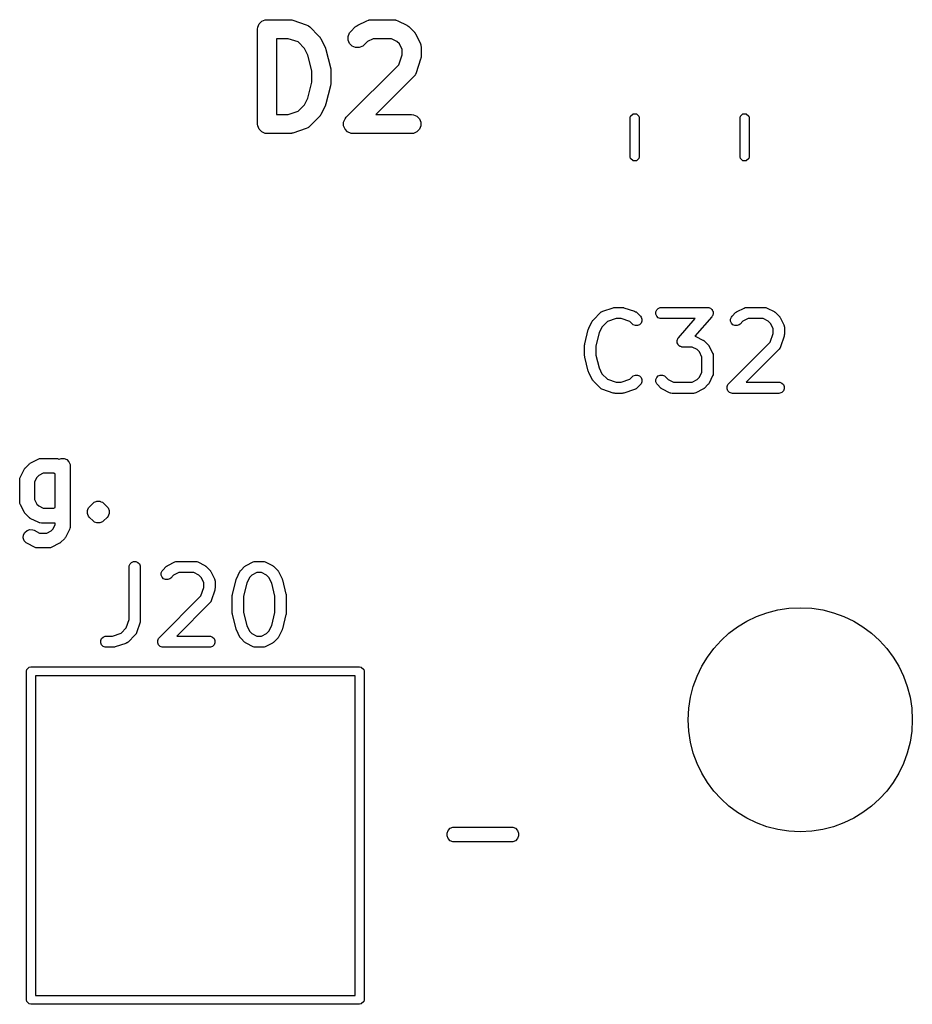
# Model space of a CAD drawing. Extents: x 2.05 to 8.87, y -5.84 to -2.88.
# Drawn here: x 7.289 to 7.76, y -5.689 to -5.17 of the extents above; entities that cross this region are included whole.
import ezdxf

# ---------------------------------------------------------------- set-up
doc = ezdxf.new("R2010")
doc.units = 0
doc.header["$MEASUREMENT"] = 0
doc.layers.add('BLACK', color=7, linetype='CONTINUOUS')

msp = doc.modelspace()

# ---------------------------------------------------------------- linework, layer by layer
at = {"layer": 'BLACK', "linetype": 'CONTINUOUS'}
for p, q in [((7.41479, -5.17537), (7.41488, -5.17439)), ((7.41488, -5.17439), (7.41563, -5.17259)), ((7.41563, -5.17259), (7.41701, -5.17121)), ((7.41701, -5.17121), (7.41881, -5.17046)), ((7.41881, -5.17046), (7.41979, -5.17037)), ((7.41979, -5.17037), (7.43169, -5.17037)), ((7.43169, -5.17037), (7.43219, -5.17042)), ((7.43219, -5.17042), (7.43232, -5.17041)), ((7.43232, -5.17041), (7.43249, -5.17045)), ((7.43249, -5.17045), (7.43267, -5.17046)), ((7.43267, -5.17046), (7.43279, -5.17051)), ((7.43279, -5.17051), (7.43327, -5.17062)), ((7.43327, -5.17062), (7.44042, -5.173)), ((7.44042, -5.173), (7.44131, -5.1734)), ((7.44131, -5.1734), (7.44145, -5.17352)), ((7.44145, -5.17352), (7.44161, -5.17359)), ((7.44161, -5.17359), (7.44237, -5.17421)), ((7.44237, -5.17421), (7.44713, -5.17897)), ((7.46387, -5.17659), (7.46625, -5.17421)), ((7.46625, -5.17421), (7.46664, -5.1739)), ((7.46664, -5.1739), (7.46672, -5.1738)), ((7.46672, -5.1738), (7.46687, -5.1737)), ((7.46687, -5.1737), (7.46701, -5.17359)), ((7.46701, -5.17359), (7.46713, -5.17354)), ((7.46713, -5.17354), (7.46755, -5.17328)), ((7.46755, -5.17328), (7.47231, -5.17089)), ((7.47231, -5.17089), (7.47323, -5.17054)), ((7.47323, -5.17054), (7.47341, -5.17053)), ((7.47341, -5.17053), (7.47357, -5.17046)), ((7.47357, -5.17046), (7.47455, -5.17037)), ((7.47455, -5.17037), (7.48645, -5.17037)), ((7.48645, -5.17037), (7.48743, -5.17046)), ((7.48743, -5.17046), (7.4876, -5.17053)), ((7.4876, -5.17053), (7.48778, -5.17054)), ((7.48778, -5.17054), (7.48869, -5.17089)), ((7.48869, -5.17089), (7.49345, -5.17328)), ((7.49345, -5.17328), (7.49387, -5.17354)), ((7.49387, -5.17354), (7.49399, -5.17359)), ((7.49399, -5.17359), (7.49413, -5.1737)), ((7.49413, -5.1737), (7.49428, -5.1738)), ((7.49428, -5.1738), (7.49437, -5.1739)), ((7.49437, -5.1739), (7.49475, -5.17421)), ((7.49475, -5.17421), (7.49713, -5.17659)), ((7.41479, -5.22537), (7.41479, -5.17537)), ((7.44713, -5.17897), (7.44745, -5.17936)), ((7.44745, -5.17936), (7.44755, -5.17944)), ((7.44755, -5.17944), (7.44764, -5.17959)), ((7.44764, -5.17959), (7.44775, -5.17973)), ((7.4625, -5.17915), (7.46325, -5.17735)), ((7.4625, -5.1811), (7.4625, -5.17915)), ((7.46325, -5.17735), (7.46387, -5.17659)), ((7.49713, -5.17659), (7.49745, -5.17698)), ((7.49745, -5.17698), (7.49755, -5.17706)), ((7.49755, -5.17706), (7.49764, -5.17721)), ((7.49764, -5.17721), (7.49775, -5.17735)), ((7.49775, -5.17735), (7.49781, -5.17747)), ((7.49781, -5.17747), (7.49807, -5.17789)), ((7.49807, -5.17789), (7.50045, -5.18265)), ((7.43088, -5.18037), (7.42479, -5.18037)), ((7.42479, -5.18037), (7.42479, -5.22037)), ((7.43613, -5.18212), (7.43088, -5.18037)), ((7.43949, -5.18547), (7.43613, -5.18212)), ((7.44775, -5.17973), (7.44781, -5.17985)), ((7.44781, -5.17985), (7.44807, -5.18027)), ((7.44807, -5.18027), (7.45045, -5.18504)), ((7.46325, -5.18291), (7.4625, -5.1811)), ((7.46463, -5.18429), (7.46325, -5.18291)), ((7.46643, -5.18503), (7.46463, -5.18429)), ((7.47019, -5.18429), (7.46838, -5.18503)), ((7.47094, -5.18366), (7.47019, -5.18429)), ((7.47275, -5.18186), (7.47094, -5.18366)), ((7.47573, -5.18037), (7.47275, -5.18186)), ((7.48527, -5.18037), (7.47573, -5.18037)), ((7.48825, -5.18186), (7.48527, -5.18037)), ((7.48949, -5.18309), (7.48825, -5.18186)), ((7.49098, -5.18607), (7.48949, -5.18309)), ((7.50045, -5.18265), (7.5008, -5.18357)), ((7.5008, -5.18357), (7.50081, -5.18375)), ((7.50081, -5.18375), (7.50088, -5.18392)), ((7.50088, -5.18392), (7.50098, -5.18489)), ((7.44126, -5.18902), (7.43949, -5.18547)), ((7.44336, -5.19741), (7.44126, -5.18902)), ((7.45045, -5.18504), (7.45048, -5.18511)), ((7.45048, -5.18511), (7.4505, -5.18514)), ((7.4505, -5.18514), (7.45065, -5.18555)), ((7.45065, -5.18555), (7.4508, -5.18595)), ((7.4508, -5.18595), (7.4508, -5.18599)), ((7.4508, -5.18599), (7.45083, -5.18606)), ((7.45083, -5.18606), (7.45321, -5.19558)), ((7.46838, -5.18503), (7.46643, -5.18503)), ((7.48923, -5.19409), (7.49098, -5.18884)), ((7.49098, -5.18884), (7.49098, -5.18607)), ((7.50098, -5.18965), (7.50093, -5.19015)), ((7.50098, -5.18489), (7.50098, -5.18965)), ((7.46149, -5.22183), (7.48923, -5.19409)), ((7.50072, -5.19123), (7.49834, -5.19838)), ((7.50083, -5.19075), (7.50072, -5.19123)), ((7.50088, -5.19063), (7.50083, -5.19075)), ((7.5009, -5.19045), (7.50088, -5.19063)), ((7.50094, -5.19028), (7.5009, -5.19045)), ((7.50093, -5.19015), (7.50094, -5.19028)), ((7.44336, -5.20332), (7.44336, -5.19741)), ((7.45321, -5.19558), (7.45324, -5.19575)), ((7.45324, -5.19575), (7.45326, -5.19582)), ((7.45326, -5.19582), (7.4533, -5.19619)), ((7.4533, -5.19619), (7.45335, -5.19655)), ((7.45335, -5.19655), (7.45334, -5.19663)), ((7.45334, -5.19663), (7.45336, -5.1968)), ((7.45336, -5.1968), (7.45336, -5.20394)), ((7.49713, -5.20033), (7.4771, -5.22037)), ((7.49775, -5.19957), (7.49713, -5.20033)), ((7.49782, -5.19941), (7.49775, -5.19957)), ((7.49794, -5.19927), (7.49782, -5.19941)), ((7.49834, -5.19838), (7.49794, -5.19927)), ((7.44126, -5.21172), (7.44336, -5.20332)), ((7.45321, -5.20515), (7.45083, -5.21467)), ((7.45324, -5.20498), (7.45321, -5.20515)), ((7.45326, -5.20491), (7.45324, -5.20498)), ((7.4533, -5.20455), (7.45326, -5.20491)), ((7.45335, -5.20418), (7.4533, -5.20455)), ((7.45336, -5.20394), (7.45334, -5.20411)), ((7.45334, -5.20411), (7.45335, -5.20418)), ((7.43613, -5.21862), (7.43949, -5.21526)), ((7.43949, -5.21526), (7.44126, -5.21172)), ((7.45045, -5.2157), (7.44807, -5.22046)), ((7.45048, -5.21563), (7.45045, -5.2157)), ((7.4505, -5.2156), (7.45048, -5.21563)), ((7.45065, -5.21519), (7.4505, -5.2156)), ((7.4508, -5.21478), (7.45065, -5.21519)), ((7.45083, -5.21467), (7.4508, -5.21475)), ((7.4508, -5.21475), (7.4508, -5.21478)), ((7.42479, -5.22037), (7.43088, -5.22037)), ((7.43088, -5.22037), (7.43613, -5.21862)), ((7.44764, -5.22114), (7.44755, -5.22129)), ((7.44775, -5.221), (7.44764, -5.22114)), ((7.44781, -5.22088), (7.44775, -5.221)), ((7.44807, -5.22046), (7.44781, -5.22088)), ((7.4771, -5.22037), (7.49598, -5.22037)), ((7.49598, -5.22037), (7.49695, -5.22046)), ((7.49695, -5.22046), (7.49876, -5.22121)), ((7.6114, -5.22119), (7.61268, -5.21991)), ((7.61268, -5.21991), (7.61449, -5.21991)), ((7.61449, -5.21991), (7.61577, -5.22119)), ((7.66927, -5.22119), (7.67055, -5.21991)), ((7.67055, -5.21991), (7.67236, -5.21991)), ((7.67236, -5.21991), (7.67364, -5.22119)), ((7.41488, -5.22634), (7.41479, -5.22537)), ((7.41563, -5.22814), (7.41488, -5.22634)), ((7.44713, -5.22176), (7.44237, -5.22652)), ((7.44745, -5.22138), (7.44713, -5.22176)), ((7.44755, -5.22129), (7.44745, -5.22138)), ((7.46012, -5.22439), (7.46087, -5.22259)), ((7.46012, -5.22634), (7.46012, -5.22439)), ((7.46043, -5.22709), (7.46012, -5.22634)), ((7.46087, -5.22259), (7.46149, -5.22183)), ((7.49876, -5.22121), (7.50014, -5.22259)), ((7.50014, -5.22259), (7.50088, -5.22439)), ((7.50088, -5.22634), (7.50014, -5.22814)), ((7.50088, -5.22439), (7.50088, -5.22634)), ((7.61122, -5.2221), (7.6114, -5.22119)), ((7.61122, -5.24267), (7.61122, -5.2221)), ((7.61577, -5.22119), (7.61594, -5.2221)), ((7.61594, -5.2221), (7.61594, -5.24267)), ((7.66909, -5.2221), (7.66927, -5.22119)), ((7.66909, -5.24267), (7.66909, -5.2221)), ((7.67364, -5.22119), (7.67382, -5.2221)), ((7.67382, -5.2221), (7.67382, -5.24267)), ((7.41701, -5.22952), (7.41563, -5.22814)), ((7.41881, -5.23027), (7.41701, -5.22952)), ((7.41979, -5.23037), (7.41881, -5.23027)), ((7.43169, -5.23037), (7.41979, -5.23037)), ((7.43219, -5.23032), (7.43169, -5.23037)), ((7.43232, -5.23033), (7.43219, -5.23032)), ((7.43249, -5.23029), (7.43232, -5.23033)), ((7.43267, -5.23027), (7.43249, -5.23029)), ((7.43279, -5.23022), (7.43267, -5.23027)), ((7.43327, -5.23011), (7.43279, -5.23022)), ((7.44042, -5.22773), (7.43327, -5.23011)), ((7.44131, -5.22733), (7.44042, -5.22773)), ((7.44145, -5.22721), (7.44131, -5.22733)), ((7.44161, -5.22714), (7.44145, -5.22721)), ((7.44237, -5.22652), (7.44161, -5.22714)), ((7.46087, -5.22814), (7.46043, -5.22709)), ((7.46225, -5.22952), (7.46087, -5.22814)), ((7.46087, -5.22814), (7.46087, -5.22814)), ((7.46405, -5.23027), (7.46225, -5.22952)), ((7.46503, -5.23037), (7.46405, -5.23027)), ((7.46405, -5.23027), (7.46405, -5.23027)), ((7.49598, -5.23037), (7.46503, -5.23037)), ((7.49695, -5.23027), (7.49598, -5.23037)), ((7.49876, -5.22952), (7.49695, -5.23027)), ((7.50014, -5.22814), (7.49876, -5.22952)), ((7.6114, -5.24357), (7.61122, -5.24267)), ((7.61268, -5.24485), (7.6114, -5.24357)), ((7.61449, -5.24485), (7.61268, -5.24485)), ((7.61577, -5.24357), (7.61449, -5.24485)), ((7.61594, -5.24267), (7.61577, -5.24357)), ((7.66927, -5.24357), (7.66909, -5.24267)), ((7.67055, -5.24485), (7.66927, -5.24357)), ((7.67236, -5.24485), (7.67055, -5.24485)), ((7.67364, -5.24357), (7.67236, -5.24485)), ((7.67382, -5.24267), (7.67364, -5.24357)), ((7.59174, -5.32853), (7.59549, -5.32478)), ((7.59549, -5.32478), (7.59594, -5.32441)), ((7.59594, -5.32441), (7.59604, -5.32437)), ((7.59604, -5.32437), (7.59612, -5.3243)), ((7.59612, -5.3243), (7.59665, -5.32407)), ((7.59665, -5.32407), (7.60227, -5.32219)), ((7.60227, -5.32219), (7.60256, -5.32213)), ((7.60256, -5.32213), (7.60263, -5.3221)), ((7.60263, -5.3221), (7.60273, -5.32209)), ((7.60273, -5.32209), (7.60284, -5.32206)), ((7.60284, -5.32206), (7.60291, -5.32207)), ((7.60291, -5.32207), (7.60321, -5.32204)), ((7.60321, -5.32204), (7.60696, -5.32204)), ((7.60696, -5.32204), (7.60725, -5.32207)), ((7.60725, -5.32207), (7.60732, -5.32206)), ((7.60732, -5.32206), (7.60743, -5.32209)), ((7.60743, -5.32209), (7.60753, -5.3221)), ((7.60753, -5.3221), (7.6076, -5.32213)), ((7.6076, -5.32213), (7.60789, -5.32219)), ((7.60789, -5.32219), (7.61351, -5.32407)), ((7.61351, -5.32407), (7.61404, -5.3243)), ((7.61404, -5.3243), (7.61412, -5.32437)), ((7.61412, -5.32437), (7.61422, -5.32441)), ((7.61422, -5.32441), (7.61467, -5.32478)), ((7.61467, -5.32478), (7.61654, -5.32665)), ((7.62468, -5.32442), (7.62512, -5.32335)), ((7.62468, -5.32557), (7.62468, -5.32442)), ((7.62512, -5.32335), (7.62594, -5.32254)), ((7.62594, -5.32254), (7.627, -5.3221)), ((7.627, -5.3221), (7.62758, -5.32204)), ((7.62758, -5.32204), (7.65195, -5.32204)), ((7.65195, -5.32204), (7.65225, -5.32207)), ((7.65225, -5.32207), (7.65233, -5.32206)), ((7.65233, -5.32206), (7.65239, -5.32208)), ((7.65239, -5.32208), (7.65253, -5.3221)), ((7.65253, -5.3221), (7.65297, -5.32228)), ((7.65297, -5.32228), (7.65342, -5.32243)), ((7.65342, -5.32243), (7.6535, -5.3225)), ((7.6535, -5.3225), (7.65359, -5.32254)), ((7.65359, -5.32254), (7.65393, -5.32288)), ((7.65393, -5.32288), (7.65429, -5.32319)), ((7.65429, -5.32319), (7.65433, -5.32328)), ((7.65433, -5.32328), (7.6544, -5.32335)), ((7.6544, -5.32335), (7.65459, -5.3238)), ((7.65459, -5.3238), (7.6548, -5.32423)), ((7.6548, -5.32423), (7.65481, -5.32432)), ((7.65481, -5.32432), (7.65485, -5.32442)), ((7.65485, -5.32442), (7.65485, -5.3249)), ((7.65485, -5.3249), (7.65488, -5.32538)), ((7.66486, -5.32665), (7.66673, -5.32478)), ((7.66673, -5.32478), (7.66696, -5.32459)), ((7.66696, -5.32459), (7.66701, -5.32453)), ((7.66701, -5.32453), (7.6671, -5.32448)), ((7.6671, -5.32448), (7.66718, -5.32441)), ((7.66718, -5.32441), (7.66725, -5.32438)), ((7.66725, -5.32438), (7.6675, -5.32423)), ((7.6675, -5.32423), (7.67125, -5.32235)), ((7.67125, -5.32235), (7.67179, -5.32214)), ((7.67179, -5.32214), (7.6719, -5.32214)), ((7.6719, -5.32214), (7.672, -5.3221)), ((7.672, -5.3221), (7.67257, -5.32204)), ((7.67257, -5.32204), (7.68195, -5.32204)), ((7.68195, -5.32204), (7.68252, -5.3221)), ((7.68252, -5.3221), (7.68262, -5.32214)), ((7.68262, -5.32214), (7.68273, -5.32214)), ((7.68273, -5.32214), (7.68327, -5.32235)), ((7.68327, -5.32235), (7.68702, -5.32423)), ((7.68702, -5.32423), (7.68726, -5.32438)), ((7.68726, -5.32438), (7.68734, -5.32441)), ((7.68734, -5.32441), (7.68742, -5.32448)), ((7.68742, -5.32448), (7.68751, -5.32453)), ((7.68751, -5.32453), (7.68756, -5.32459)), ((7.68756, -5.32459), (7.68778, -5.32478)), ((7.68778, -5.32478), (7.68966, -5.32665)), ((7.58932, -5.33305), (7.59119, -5.3293)), ((7.59119, -5.3293), (7.59135, -5.32905)), ((7.59135, -5.32905), (7.59138, -5.32898)), ((7.59138, -5.32898), (7.59144, -5.3289)), ((7.59144, -5.3289), (7.5915, -5.32881)), ((7.5915, -5.32881), (7.59156, -5.32876)), ((7.59156, -5.32876), (7.59174, -5.32853)), ((7.59918, -5.32945), (7.59626, -5.33237)), ((7.60368, -5.32795), (7.59918, -5.32945)), ((7.60648, -5.32795), (7.60368, -5.32795)), ((7.61098, -5.32945), (7.60648, -5.32795)), ((7.61237, -5.33083), (7.61098, -5.32945)), ((7.61654, -5.32665), (7.61691, -5.3271)), ((7.61691, -5.3271), (7.61735, -5.32817)), ((7.61735, -5.32932), (7.61691, -5.33038)), ((7.61735, -5.32817), (7.61735, -5.32932)), ((7.62512, -5.32663), (7.62468, -5.32557)), ((7.62594, -5.32745), (7.62512, -5.32663)), ((7.627, -5.32789), (7.62594, -5.32745)), ((7.62758, -5.32795), (7.627, -5.32789)), ((7.64544, -5.32795), (7.62758, -5.32795)), ((7.6366, -5.33805), (7.64544, -5.32795)), ((7.65417, -5.32694), (7.64524, -5.33715)), ((7.65435, -5.32669), (7.65417, -5.32694)), ((7.6544, -5.32663), (7.65435, -5.32669)), ((7.65443, -5.32658), (7.6544, -5.32663)), ((7.65451, -5.32647), (7.65443, -5.32658)), ((7.65466, -5.32601), (7.65451, -5.32647)), ((7.65485, -5.32557), (7.65466, -5.32601)), ((7.65488, -5.32538), (7.65485, -5.32547)), ((7.65485, -5.32547), (7.65485, -5.32557)), ((7.66405, -5.32817), (7.66449, -5.3271)), ((7.66405, -5.32932), (7.66405, -5.32817)), ((7.66449, -5.33038), (7.66405, -5.32932)), ((7.66449, -5.3271), (7.66486, -5.32665)), ((7.67057, -5.32929), (7.66904, -5.33083)), ((7.67327, -5.32795), (7.67057, -5.32929)), ((7.68125, -5.32795), (7.67327, -5.32795)), ((7.68395, -5.32929), (7.68125, -5.32795)), ((7.68514, -5.33049), (7.68395, -5.32929)), ((7.68966, -5.32665), (7.68984, -5.32688)), ((7.68984, -5.32688), (7.6899, -5.32693)), ((7.6899, -5.32693), (7.68996, -5.32702)), ((7.68996, -5.32702), (7.69003, -5.3271)), ((7.69003, -5.3271), (7.69006, -5.32717)), ((7.69006, -5.32717), (7.69021, -5.32742)), ((7.69021, -5.32742), (7.69209, -5.33117)), ((7.58722, -5.34115), (7.58909, -5.33365)), ((7.58909, -5.33365), (7.58911, -5.33361)), ((7.58911, -5.33359), (7.5892, -5.33335)), ((7.58911, -5.33361), (7.58911, -5.33359)), ((7.5892, -5.33335), (7.58929, -5.33311)), ((7.58929, -5.33311), (7.5893, -5.33309)), ((7.5893, -5.33309), (7.58932, -5.33305)), ((7.59626, -5.33237), (7.59474, -5.3354)), ((7.61281, -5.3312), (7.61237, -5.33083)), ((7.61388, -5.33164), (7.61281, -5.3312)), ((7.61503, -5.33164), (7.61388, -5.33164)), ((7.61609, -5.3312), (7.61503, -5.33164)), ((7.61691, -5.33038), (7.61609, -5.3312)), ((7.66531, -5.3312), (7.66449, -5.33038)), ((7.66637, -5.33164), (7.66531, -5.3312)), ((7.66752, -5.33164), (7.66637, -5.33164)), ((7.66859, -5.3312), (7.66752, -5.33164)), ((7.66904, -5.33083), (7.66859, -5.3312)), ((7.68649, -5.33319), (7.68514, -5.33049)), ((7.68649, -5.33576), (7.68649, -5.33319)), ((7.69209, -5.33117), (7.69229, -5.33171)), ((7.69229, -5.33171), (7.6923, -5.33182)), ((7.6923, -5.33182), (7.69234, -5.33192)), ((7.69234, -5.33192), (7.6924, -5.33249)), ((7.6924, -5.33249), (7.6924, -5.33624)), ((7.59474, -5.3354), (7.59304, -5.34223)), ((7.6359, -5.33961), (7.63593, -5.33951)), ((7.63593, -5.34009), (7.6359, -5.33961)), ((7.63593, -5.33941), (7.63611, -5.33897)), ((7.63593, -5.33951), (7.63593, -5.33941)), ((7.63593, -5.34057), (7.63593, -5.34009)), ((7.63611, -5.33897), (7.63627, -5.33852)), ((7.63627, -5.33852), (7.63635, -5.3384)), ((7.63635, -5.3384), (7.63637, -5.33835)), ((7.63637, -5.33835), (7.63643, -5.3383)), ((7.63643, -5.3383), (7.6366, -5.33805)), ((7.64524, -5.33715), (7.64577, -5.33735)), ((7.64577, -5.33735), (7.64952, -5.33922)), ((7.64952, -5.33922), (7.64977, -5.33938)), ((7.64977, -5.33938), (7.64984, -5.33941)), ((7.64984, -5.33941), (7.64992, -5.33948)), ((7.64992, -5.33948), (7.65001, -5.33953)), ((7.65001, -5.33953), (7.65006, -5.33959)), ((7.65006, -5.33959), (7.65029, -5.33978)), ((7.65029, -5.33978), (7.65216, -5.34165)), ((7.66299, -5.36228), (7.68499, -5.34027)), ((7.68499, -5.34027), (7.68649, -5.33576)), ((7.69225, -5.33718), (7.69037, -5.3428)), ((7.69231, -5.33689), (7.69225, -5.33718)), ((7.69234, -5.33682), (7.69231, -5.33689)), ((7.69235, -5.33671), (7.69234, -5.33682)), ((7.69237, -5.33661), (7.69235, -5.33671)), ((7.6924, -5.33624), (7.69237, -5.33653)), ((7.69237, -5.33653), (7.69237, -5.33661)), ((7.58713, -5.34172), (7.58717, -5.34151)), ((7.58714, -5.34177), (7.58713, -5.34172)), ((7.58713, -5.34187), (7.58714, -5.34177)), ((7.58713, -5.34749), (7.58713, -5.34187)), ((7.58717, -5.34151), (7.58719, -5.34129)), ((7.58719, -5.34129), (7.5872, -5.34125)), ((7.5872, -5.34125), (7.58722, -5.34115)), ((7.59304, -5.34223), (7.59304, -5.34713)), ((7.63597, -5.34066), (7.63593, -5.34057)), ((7.63598, -5.34076), (7.63597, -5.34066)), ((7.63619, -5.34119), (7.63598, -5.34076)), ((7.63637, -5.34163), (7.63619, -5.34119)), ((7.63644, -5.3417), (7.63637, -5.34163)), ((7.63649, -5.34179), (7.63644, -5.3417)), ((7.63685, -5.34211), (7.63649, -5.34179)), ((7.63719, -5.34245), (7.63685, -5.34211)), ((7.63728, -5.34248), (7.63719, -5.34245)), ((7.63735, -5.34255), (7.63728, -5.34248)), ((7.63781, -5.3427), (7.63735, -5.34255)), ((7.63825, -5.34289), (7.63781, -5.3427)), ((7.63839, -5.3429), (7.63825, -5.34289)), ((7.63844, -5.34292), (7.63839, -5.3429)), ((7.63852, -5.34291), (7.63844, -5.34292)), ((7.63883, -5.34294), (7.63852, -5.34291)), ((7.64375, -5.34294), (7.63883, -5.34294)), ((7.64645, -5.34429), (7.64375, -5.34294)), ((7.64765, -5.34549), (7.64645, -5.34429)), ((7.649, -5.34819), (7.64765, -5.34549)), ((7.65216, -5.34165), (7.65235, -5.34188)), ((7.65235, -5.34188), (7.65241, -5.34193)), ((7.65241, -5.34193), (7.65246, -5.34202)), ((7.65246, -5.34202), (7.65253, -5.3421)), ((7.65253, -5.3421), (7.65256, -5.34217)), ((7.65256, -5.34217), (7.65272, -5.34242)), ((7.65272, -5.34242), (7.65459, -5.34617)), ((7.68966, -5.34395), (7.6722, -5.36141)), ((7.69003, -5.34351), (7.68966, -5.34395)), ((7.69007, -5.34341), (7.69003, -5.34351)), ((7.69014, -5.34333), (7.69007, -5.34341)), ((7.69037, -5.3428), (7.69014, -5.34333)), ((7.58714, -5.34759), (7.58713, -5.34749)), ((7.58713, -5.34763), (7.58714, -5.34759)), ((7.58717, -5.34785), (7.58713, -5.34763)), ((7.58719, -5.34807), (7.58717, -5.34785)), ((7.5872, -5.34811), (7.58719, -5.34807)), ((7.58722, -5.34821), (7.5872, -5.34811)), ((7.58909, -5.35571), (7.58722, -5.34821)), ((7.59304, -5.34713), (7.59474, -5.35396)), ((7.649, -5.35617), (7.649, -5.34819)), ((7.65459, -5.34617), (7.6548, -5.34671)), ((7.6548, -5.34671), (7.65481, -5.34682)), ((7.65481, -5.34682), (7.65485, -5.34691)), ((7.65485, -5.34691), (7.6549, -5.34749)), ((7.6549, -5.34749), (7.6549, -5.35686)), ((7.58911, -5.35575), (7.58909, -5.35571)), ((7.58911, -5.35577), (7.58911, -5.35575)), ((7.5892, -5.35601), (7.58911, -5.35577)), ((7.58929, -5.35625), (7.5892, -5.35601)), ((7.59474, -5.35396), (7.59626, -5.35699)), ((7.5893, -5.35627), (7.58929, -5.35625)), ((7.58932, -5.35631), (7.5893, -5.35627)), ((7.59119, -5.36006), (7.58932, -5.35631)), ((7.59135, -5.36031), (7.59119, -5.36006)), ((7.59138, -5.36038), (7.59135, -5.36031)), ((7.59144, -5.36046), (7.59138, -5.36038)), ((7.5915, -5.36055), (7.59144, -5.36046)), ((7.59156, -5.3606), (7.5915, -5.36055)), ((7.59174, -5.36083), (7.59156, -5.3606)), ((7.59549, -5.36458), (7.59174, -5.36083)), ((7.59626, -5.35699), (7.59918, -5.35991)), ((7.59918, -5.35991), (7.60368, -5.36141)), ((7.60648, -5.36141), (7.61098, -5.35991)), ((7.61098, -5.35991), (7.61237, -5.35853)), ((7.61237, -5.35853), (7.61281, -5.35816)), ((7.61281, -5.35816), (7.61388, -5.35772)), ((7.61388, -5.35772), (7.61503, -5.35772)), ((7.61503, -5.35772), (7.61609, -5.35816)), ((7.61609, -5.35816), (7.61691, -5.35897)), ((7.61691, -5.35897), (7.61735, -5.36004)), ((7.61735, -5.36119), (7.61691, -5.36225)), ((7.61735, -5.36004), (7.61735, -5.36119)), ((7.62468, -5.36004), (7.62512, -5.35897)), ((7.62468, -5.36119), (7.62468, -5.36004)), ((7.62512, -5.36225), (7.62468, -5.36119)), ((7.62512, -5.35897), (7.62594, -5.35816)), ((7.62594, -5.35816), (7.627, -5.35772)), ((7.627, -5.35772), (7.62815, -5.35772)), ((7.62815, -5.35772), (7.62922, -5.35816)), ((7.62922, -5.35816), (7.62967, -5.35853)), ((7.62967, -5.35853), (7.6312, -5.36006)), ((7.6312, -5.36006), (7.6339, -5.36141)), ((7.64375, -5.36141), (7.64645, -5.36006)), ((7.64645, -5.36006), (7.64765, -5.35886)), ((7.64765, -5.35886), (7.649, -5.35617)), ((7.65459, -5.35818), (7.65272, -5.36193)), ((7.6548, -5.35764), (7.65459, -5.35818)), ((7.65481, -5.35754), (7.6548, -5.35764)), ((7.65485, -5.35744), (7.65481, -5.35754)), ((7.6549, -5.35686), (7.65485, -5.35744)), ((7.59594, -5.36494), (7.59549, -5.36458)), ((7.59604, -5.36498), (7.59594, -5.36494)), ((7.59612, -5.36505), (7.59604, -5.36498)), ((7.59665, -5.36529), (7.59612, -5.36505)), ((7.60227, -5.36716), (7.59665, -5.36529)), ((7.60368, -5.36141), (7.60648, -5.36141)), ((7.61351, -5.36529), (7.60789, -5.36716)), ((7.61404, -5.36505), (7.61351, -5.36529)), ((7.61412, -5.36498), (7.61404, -5.36505)), ((7.61422, -5.36494), (7.61412, -5.36498)), ((7.61467, -5.36458), (7.61422, -5.36494)), ((7.61654, -5.3627), (7.61467, -5.36458)), ((7.61691, -5.36225), (7.61654, -5.3627)), ((7.62549, -5.3627), (7.62512, -5.36225)), ((7.62736, -5.36458), (7.62549, -5.3627)), ((7.62759, -5.36476), (7.62736, -5.36458)), ((7.62764, -5.36482), (7.62759, -5.36476)), ((7.62773, -5.36488), (7.62764, -5.36482)), ((7.62781, -5.36494), (7.62773, -5.36488)), ((7.62788, -5.36497), (7.62781, -5.36494)), ((7.62813, -5.36513), (7.62788, -5.36497)), ((7.63188, -5.367), (7.62813, -5.36513)), ((7.6339, -5.36141), (7.64375, -5.36141)), ((7.64952, -5.36513), (7.64577, -5.367)), ((7.64977, -5.36497), (7.64952, -5.36513)), ((7.64984, -5.36494), (7.64977, -5.36497)), ((7.64992, -5.36488), (7.64984, -5.36494)), ((7.65001, -5.36482), (7.64992, -5.36488)), ((7.65006, -5.36476), (7.65001, -5.36482)), ((7.65029, -5.36458), (7.65006, -5.36476)), ((7.65216, -5.3627), (7.65029, -5.36458)), ((7.65235, -5.36247), (7.65216, -5.3627)), ((7.65241, -5.36242), (7.65235, -5.36247)), ((7.65246, -5.36233), (7.65241, -5.36242)), ((7.65253, -5.36225), (7.65246, -5.36233)), ((7.65256, -5.36218), (7.65253, -5.36225)), ((7.65272, -5.36193), (7.65256, -5.36218)), ((7.66218, -5.36379), (7.66262, -5.36272)), ((7.66218, -5.36494), (7.66218, -5.36379)), ((7.66262, -5.366), (7.66218, -5.36494)), ((7.66262, -5.36272), (7.66299, -5.36228)), ((7.66343, -5.36682), (7.66262, -5.366)), ((7.6722, -5.36141), (7.68945, -5.36141)), ((7.68945, -5.36141), (7.69002, -5.36147)), ((7.69002, -5.36147), (7.69109, -5.36191)), ((7.69109, -5.36191), (7.6919, -5.36272)), ((7.6919, -5.366), (7.69109, -5.36682)), ((7.6919, -5.36272), (7.69234, -5.36379)), ((7.69234, -5.36494), (7.6919, -5.366)), ((7.69234, -5.36379), (7.69234, -5.36494)), ((7.60256, -5.36723), (7.60227, -5.36716)), ((7.60263, -5.36726), (7.60256, -5.36723)), ((7.60273, -5.36727), (7.60263, -5.36726)), ((7.60284, -5.36729), (7.60273, -5.36727)), ((7.60291, -5.36729), (7.60284, -5.36729)), ((7.60321, -5.36732), (7.60291, -5.36729)), ((7.60696, -5.36732), (7.60321, -5.36732)), ((7.60725, -5.36729), (7.60696, -5.36732)), ((7.60732, -5.36729), (7.60725, -5.36729)), ((7.60743, -5.36727), (7.60732, -5.36729)), ((7.60753, -5.36726), (7.60743, -5.36727)), ((7.6076, -5.36723), (7.60753, -5.36726)), ((7.60789, -5.36716), (7.6076, -5.36723)), ((7.63242, -5.36721), (7.63188, -5.367)), ((7.63253, -5.36722), (7.63242, -5.36721)), ((7.63263, -5.36726), (7.63253, -5.36722)), ((7.6332, -5.36732), (7.63263, -5.36726)), ((7.64445, -5.36732), (7.6332, -5.36732)), ((7.64503, -5.36726), (7.64445, -5.36732)), ((7.64512, -5.36722), (7.64503, -5.36726)), ((7.64523, -5.36721), (7.64512, -5.36722)), ((7.64577, -5.367), (7.64523, -5.36721)), ((7.6645, -5.36726), (7.66343, -5.36682)), ((7.66507, -5.36732), (7.6645, -5.36726)), ((7.68945, -5.36732), (7.66507, -5.36732)), ((7.69002, -5.36726), (7.68945, -5.36732)), ((7.69109, -5.36682), (7.69002, -5.36726)), ((7.29532, -5.40389), (7.29907, -5.40201)), ((7.29907, -5.40201), (7.29979, -5.40174)), ((7.29979, -5.40174), (7.29993, -5.40173)), ((7.29993, -5.40173), (7.30006, -5.40167)), ((7.30006, -5.40167), (7.30083, -5.4016)), ((7.30083, -5.4016), (7.30833, -5.4016)), ((7.30833, -5.4016), (7.3091, -5.40167)), ((7.3091, -5.40167), (7.30923, -5.40173)), ((7.30923, -5.40173), (7.30937, -5.40174)), ((7.30937, -5.40174), (7.31009, -5.40201)), ((7.31009, -5.40201), (7.31027, -5.4021)), ((7.31027, -5.4021), (7.31131, -5.40167)), ((7.31131, -5.40167), (7.31285, -5.40167)), ((7.31285, -5.40167), (7.31427, -5.40226)), ((7.31427, -5.40226), (7.31535, -5.40335)), ((7.28981, -5.41127), (7.29169, -5.40752)), ((7.29169, -5.40752), (7.29189, -5.40719)), ((7.29189, -5.40719), (7.29193, -5.4071)), ((7.29193, -5.4071), (7.29202, -5.40699)), ((7.29202, -5.40699), (7.2921, -5.40687)), ((7.2921, -5.40687), (7.29217, -5.4068)), ((7.29217, -5.4068), (7.29242, -5.4065)), ((7.29242, -5.4065), (7.2943, -5.40462)), ((7.2943, -5.40462), (7.2946, -5.40438)), ((7.2946, -5.40438), (7.29467, -5.4043)), ((7.29467, -5.4043), (7.29479, -5.40422)), ((7.29479, -5.40422), (7.29489, -5.40413)), ((7.29489, -5.40413), (7.29499, -5.40409)), ((7.29499, -5.40409), (7.29532, -5.40389)), ((7.31535, -5.40335), (7.31594, -5.40477)), ((7.31594, -5.40477), (7.31602, -5.40553)), ((7.31602, -5.40553), (7.31602, -5.4374)), ((7.28939, -5.41303), (7.28947, -5.41226)), ((7.28939, -5.42428), (7.28939, -5.41303)), ((7.28947, -5.41226), (7.28952, -5.41213)), ((7.28952, -5.41213), (7.28953, -5.41199)), ((7.28953, -5.41199), (7.28981, -5.41127)), ((7.29844, -5.41162), (7.29727, -5.41396)), ((7.29941, -5.41064), (7.29844, -5.41162)), ((7.30176, -5.40947), (7.29941, -5.41064)), ((7.3074, -5.40947), (7.30176, -5.40947)), ((7.30814, -5.40984), (7.3074, -5.40947)), ((7.30814, -5.42747), (7.30814, -5.40984)), ((7.29727, -5.41396), (7.29727, -5.42335)), ((7.29727, -5.42335), (7.29844, -5.4257)), ((7.28947, -5.42505), (7.28939, -5.42428)), ((7.28952, -5.42518), (7.28947, -5.42505)), ((7.28953, -5.42532), (7.28952, -5.42518)), ((7.28981, -5.42604), (7.28953, -5.42532)), ((7.29169, -5.42979), (7.28981, -5.42604)), ((7.29844, -5.4257), (7.29941, -5.42667)), ((7.29941, -5.42667), (7.30176, -5.42784)), ((7.30176, -5.42784), (7.3074, -5.42784)), ((7.3074, -5.42784), (7.30814, -5.42747)), ((7.32509, -5.42914), (7.32534, -5.42853)), ((7.32534, -5.42853), (7.32568, -5.42772)), ((7.32568, -5.42772), (7.32617, -5.42712)), ((7.32617, -5.42712), (7.32804, -5.42525)), ((7.32804, -5.42525), (7.32864, -5.42476)), ((7.32864, -5.42476), (7.32967, -5.42433)), ((7.32864, -5.42476), (7.32864, -5.42476)), ((7.32967, -5.42433), (7.33006, -5.42417)), ((7.33006, -5.42417), (7.3316, -5.42417)), ((7.3316, -5.42417), (7.33198, -5.42433)), ((7.33198, -5.42433), (7.33224, -5.42444)), ((7.33224, -5.42444), (7.33301, -5.42476)), ((7.33301, -5.42476), (7.33361, -5.42525)), ((7.33361, -5.42525), (7.33549, -5.42712)), ((7.33549, -5.42712), (7.33598, -5.42772)), ((7.33598, -5.42772), (7.33656, -5.42914)), ((7.29189, -5.43012), (7.29169, -5.42979)), ((7.29193, -5.43022), (7.29189, -5.43012)), ((7.29202, -5.43033), (7.29193, -5.43022)), ((7.2921, -5.43044), (7.29202, -5.43033)), ((7.29217, -5.43051), (7.2921, -5.43044)), ((7.29242, -5.43081), (7.29217, -5.43051)), ((7.2943, -5.43269), (7.29242, -5.43081)), ((7.2946, -5.43294), (7.2943, -5.43269)), ((7.29467, -5.43302), (7.2946, -5.43294)), ((7.29479, -5.43309), (7.29467, -5.43302)), ((7.29489, -5.43318), (7.29479, -5.43309)), ((7.29499, -5.43322), (7.29489, -5.43318)), ((7.29532, -5.43343), (7.29499, -5.43322)), ((7.29907, -5.4353), (7.29532, -5.43343)), ((7.32509, -5.43067), (7.32509, -5.42914)), ((7.32531, -5.4312), (7.32509, -5.43067)), ((7.32568, -5.43209), (7.32531, -5.4312)), ((7.32617, -5.43269), (7.32568, -5.43209)), ((7.32568, -5.43209), (7.32568, -5.43209)), ((7.32804, -5.43456), (7.32617, -5.43269)), ((7.33549, -5.43269), (7.33361, -5.43456)), ((7.33598, -5.43209), (7.33549, -5.43269)), ((7.33624, -5.43145), (7.33598, -5.43209)), ((7.33656, -5.43067), (7.33624, -5.43145)), ((7.33656, -5.42914), (7.33656, -5.43067)), ((7.29326, -5.43961), (7.29471, -5.43912)), ((7.29471, -5.43912), (7.29625, -5.43923)), ((7.29979, -5.43558), (7.29907, -5.4353)), ((7.29993, -5.43559), (7.29979, -5.43558)), ((7.30006, -5.43564), (7.29993, -5.43559)), ((7.30083, -5.43572), (7.30006, -5.43564)), ((7.30814, -5.43572), (7.30083, -5.43572)), ((7.306, -5.43979), (7.30697, -5.43882)), ((7.30697, -5.43882), (7.30814, -5.43648)), ((7.30814, -5.43648), (7.30814, -5.43572)), ((7.31588, -5.43844), (7.3156, -5.43917)), ((7.31589, -5.4383), (7.31588, -5.43844)), ((7.31594, -5.43817), (7.31589, -5.4383)), ((7.31602, -5.4374), (7.31594, -5.43817)), ((7.32864, -5.43505), (7.32804, -5.43456)), ((7.32889, -5.43516), (7.32864, -5.43505)), ((7.33006, -5.43564), (7.32889, -5.43516)), ((7.3316, -5.43564), (7.33006, -5.43564)), ((7.33301, -5.43505), (7.3316, -5.43564)), ((7.33361, -5.43456), (7.33301, -5.43505)), ((7.2913, -5.44352), (7.29141, -5.44199)), ((7.29179, -5.44498), (7.2913, -5.44352)), ((7.29141, -5.44199), (7.2921, -5.44062)), ((7.2921, -5.44062), (7.29326, -5.43961)), ((7.29625, -5.43923), (7.29697, -5.43951)), ((7.29697, -5.43951), (7.29989, -5.44097)), ((7.29989, -5.44097), (7.30365, -5.44097)), ((7.30365, -5.44097), (7.306, -5.43979)), ((7.31299, -5.44394), (7.31111, -5.44581)), ((7.31324, -5.44364), (7.31299, -5.44394)), ((7.31331, -5.44357), (7.31324, -5.44364)), ((7.31339, -5.44345), (7.31331, -5.44357)), ((7.31348, -5.44334), (7.31339, -5.44345)), ((7.31352, -5.44325), (7.31348, -5.44334)), ((7.31373, -5.44291), (7.31352, -5.44325)), ((7.3156, -5.43917), (7.31373, -5.44291)), ((7.29279, -5.44614), (7.29179, -5.44498)), ((7.29345, -5.44655), (7.29279, -5.44614)), ((7.2972, -5.44843), (7.29345, -5.44655)), ((7.29792, -5.4487), (7.2972, -5.44843)), ((7.29806, -5.44871), (7.29792, -5.4487)), ((7.29819, -5.44876), (7.29806, -5.44871)), ((7.29896, -5.44884), (7.29819, -5.44876)), ((7.30458, -5.44884), (7.29896, -5.44884)), ((7.30535, -5.44876), (7.30458, -5.44884)), ((7.30548, -5.44871), (7.30535, -5.44876)), ((7.30562, -5.4487), (7.30548, -5.44871)), ((7.30634, -5.44843), (7.30562, -5.4487)), ((7.31009, -5.44655), (7.30634, -5.44843)), ((7.31042, -5.44634), (7.31009, -5.44655)), ((7.31052, -5.4463), (7.31042, -5.44634)), ((7.31063, -5.44621), (7.31052, -5.4463)), ((7.31074, -5.44614), (7.31063, -5.44621)), ((7.31081, -5.44606), (7.31074, -5.44614)), ((7.31111, -5.44581), (7.31081, -5.44606)), ((7.34707, -5.45885), (7.34712, -5.45828)), ((7.34707, -5.48649), (7.34707, -5.45885)), ((7.34712, -5.45828), (7.34756, -5.45721)), ((7.34756, -5.45721), (7.34838, -5.4564)), ((7.34838, -5.4564), (7.34944, -5.45596)), ((7.34944, -5.45596), (7.35059, -5.45596)), ((7.35059, -5.45596), (7.35166, -5.4564)), ((7.35166, -5.4564), (7.35247, -5.45721)), ((7.35247, -5.45721), (7.35291, -5.45828)), ((7.35291, -5.45828), (7.35297, -5.45885)), ((7.35297, -5.45885), (7.35297, -5.48697)), ((7.3648, -5.46051), (7.36668, -5.45864)), ((7.36668, -5.45864), (7.3669, -5.45845)), ((7.3669, -5.45845), (7.36696, -5.45839)), ((7.36696, -5.45839), (7.36704, -5.45834)), ((7.36704, -5.45834), (7.36713, -5.45827)), ((7.36713, -5.45827), (7.3672, -5.45824)), ((7.3672, -5.45824), (7.36745, -5.45808)), ((7.36745, -5.45808), (7.3712, -5.45621)), ((7.3712, -5.45621), (7.37174, -5.456)), ((7.37174, -5.456), (7.37184, -5.456)), ((7.37184, -5.456), (7.37194, -5.45596)), ((7.37194, -5.45596), (7.37252, -5.4559)), ((7.37252, -5.4559), (7.38189, -5.4559)), ((7.38189, -5.4559), (7.38247, -5.45596)), ((7.38247, -5.45596), (7.38256, -5.456)), ((7.38256, -5.456), (7.38267, -5.456)), ((7.38267, -5.456), (7.38321, -5.45621)), ((7.38321, -5.45621), (7.38696, -5.45808)), ((7.38696, -5.45808), (7.38721, -5.45824)), ((7.38721, -5.45824), (7.38728, -5.45827)), ((7.38728, -5.45827), (7.38736, -5.45834)), ((7.38736, -5.45834), (7.38745, -5.45839)), ((7.38745, -5.45839), (7.3875, -5.45845)), ((7.3875, -5.45845), (7.38773, -5.45864)), ((7.38773, -5.45864), (7.3896, -5.46051)), ((7.40605, -5.46051), (7.40792, -5.45864)), ((7.40792, -5.45864), (7.40815, -5.45845)), ((7.40815, -5.45845), (7.4082, -5.45839)), ((7.4082, -5.45839), (7.40829, -5.45834)), ((7.40829, -5.45834), (7.40837, -5.45827)), ((7.40837, -5.45827), (7.40844, -5.45824)), ((7.40844, -5.45824), (7.40869, -5.45808)), ((7.40869, -5.45808), (7.41244, -5.45621)), ((7.41244, -5.45621), (7.41298, -5.456)), ((7.41298, -5.456), (7.41309, -5.456)), ((7.41309, -5.456), (7.41318, -5.45596)), ((7.41318, -5.45596), (7.41376, -5.4559)), ((7.41376, -5.4559), (7.41751, -5.4559)), ((7.41751, -5.4559), (7.41809, -5.45596)), ((7.41809, -5.45596), (7.41818, -5.456)), ((7.41818, -5.456), (7.41829, -5.456)), ((7.41829, -5.456), (7.41883, -5.45621)), ((7.41883, -5.45621), (7.42258, -5.45808)), ((7.42258, -5.45808), (7.42283, -5.45824)), ((7.42283, -5.45824), (7.4229, -5.45827)), ((7.4229, -5.45827), (7.42298, -5.45834)), ((7.42298, -5.45834), (7.42307, -5.45839)), ((7.42307, -5.45839), (7.42312, -5.45845)), ((7.42312, -5.45845), (7.42335, -5.45864)), ((7.42335, -5.45864), (7.42522, -5.46051)), ((7.364, -5.46202), (7.36444, -5.46096)), ((7.364, -5.46318), (7.364, -5.46202)), ((7.36444, -5.46424), (7.364, -5.46318)), ((7.36444, -5.46096), (7.3648, -5.46051)), ((7.36525, -5.46506), (7.36444, -5.46424)), ((7.36632, -5.4655), (7.36525, -5.46506)), ((7.36853, -5.46506), (7.36747, -5.4655)), ((7.36898, -5.46469), (7.36853, -5.46506)), ((7.37052, -5.46315), (7.36898, -5.46469)), ((7.37321, -5.4618), (7.37052, -5.46315)), ((7.38119, -5.4618), (7.37321, -5.4618)), ((7.38389, -5.46315), (7.38119, -5.4618)), ((7.38509, -5.46435), (7.38389, -5.46315)), ((7.38644, -5.46705), (7.38509, -5.46435)), ((7.3896, -5.46051), (7.38979, -5.46074)), ((7.38979, -5.46074), (7.38985, -5.46079)), ((7.38985, -5.46079), (7.3899, -5.46088)), ((7.3899, -5.46088), (7.38997, -5.46096)), ((7.38997, -5.46096), (7.39, -5.46103)), ((7.39, -5.46103), (7.39016, -5.46128)), ((7.39016, -5.46128), (7.39203, -5.46503)), ((7.39203, -5.46503), (7.39224, -5.46557)), ((7.40351, -5.46533), (7.40359, -5.46509)), ((7.40359, -5.46509), (7.4036, -5.46507)), ((7.4036, -5.46507), (7.40362, -5.46503)), ((7.40362, -5.46503), (7.4055, -5.46128)), ((7.4055, -5.46128), (7.40565, -5.46103)), ((7.40565, -5.46103), (7.40568, -5.46096)), ((7.40568, -5.46096), (7.40575, -5.46088)), ((7.40575, -5.46088), (7.4058, -5.46079)), ((7.4058, -5.46079), (7.40586, -5.46074)), ((7.40586, -5.46074), (7.40605, -5.46051)), ((7.41056, -5.46435), (7.40905, -5.46738)), ((7.41176, -5.46315), (7.41056, -5.46435)), ((7.41446, -5.4618), (7.41176, -5.46315)), ((7.41681, -5.4618), (7.41446, -5.4618)), ((7.41951, -5.46315), (7.41681, -5.4618)), ((7.42071, -5.46435), (7.41951, -5.46315)), ((7.42222, -5.46738), (7.42071, -5.46435)), ((7.42522, -5.46051), (7.42541, -5.46074)), ((7.42541, -5.46074), (7.42547, -5.46079)), ((7.42547, -5.46079), (7.42552, -5.46088)), ((7.42552, -5.46088), (7.42559, -5.46096)), ((7.42559, -5.46096), (7.42562, -5.46103)), ((7.42562, -5.46103), (7.42578, -5.46128)), ((7.42578, -5.46128), (7.42765, -5.46503)), ((7.42765, -5.46503), (7.42767, -5.46507)), ((7.42767, -5.46507), (7.42768, -5.46509)), ((7.42768, -5.46509), (7.42777, -5.46533)), ((7.36747, -5.4655), (7.36632, -5.4655)), ((7.38493, -5.47413), (7.38644, -5.46962)), ((7.38644, -5.46962), (7.38644, -5.46705)), ((7.39224, -5.46557), (7.39224, -5.46568)), ((7.39224, -5.46568), (7.39228, -5.46577)), ((7.39228, -5.46577), (7.39234, -5.46635)), ((7.39234, -5.4701), (7.39231, -5.47039)), ((7.39234, -5.46635), (7.39234, -5.4701)), ((7.40152, -5.47313), (7.4034, -5.46563)), ((7.4034, -5.46563), (7.40341, -5.46559)), ((7.40341, -5.46557), (7.40351, -5.46533)), ((7.40341, -5.46559), (7.40341, -5.46557)), ((7.40905, -5.46738), (7.40734, -5.47421)), ((7.42393, -5.47421), (7.42222, -5.46738)), ((7.42777, -5.46533), (7.42786, -5.46557)), ((7.42786, -5.46557), (7.42786, -5.46559)), ((7.42786, -5.46559), (7.42787, -5.46563)), ((7.42787, -5.46563), (7.42975, -5.47313)), ((7.36293, -5.49613), (7.38493, -5.47413)), ((7.39219, -5.47103), (7.39032, -5.47666)), ((7.39225, -5.47075), (7.39219, -5.47103)), ((7.39228, -5.47068), (7.39225, -5.47075)), ((7.3923, -5.47057), (7.39228, -5.47068)), ((7.39232, -5.47047), (7.3923, -5.47057)), ((7.39231, -5.47039), (7.39232, -5.47047)), ((7.40143, -5.47385), (7.40144, -5.47375)), ((7.40143, -5.48322), (7.40143, -5.47385)), ((7.40144, -5.47371), (7.40147, -5.47349)), ((7.40144, -5.47375), (7.40144, -5.47371)), ((7.40147, -5.47349), (7.40149, -5.47327)), ((7.40149, -5.47327), (7.40151, -5.47323)), ((7.40151, -5.47323), (7.40152, -5.47313)), ((7.40734, -5.47421), (7.40734, -5.48286)), ((7.42393, -5.48286), (7.42393, -5.47421)), ((7.42975, -5.47313), (7.42976, -5.47323)), ((7.42976, -5.47323), (7.42978, -5.47327)), ((7.42978, -5.47327), (7.4298, -5.47349)), ((7.4298, -5.47349), (7.42983, -5.47371)), ((7.42983, -5.47371), (7.42983, -5.47375)), ((7.42983, -5.47375), (7.42984, -5.47385)), ((7.42984, -5.47385), (7.42984, -5.48322)), ((7.3896, -5.47781), (7.37215, -5.49527)), ((7.38997, -5.47736), (7.3896, -5.47781)), ((7.39001, -5.47727), (7.38997, -5.47736)), ((7.39008, -5.47719), (7.39001, -5.47727)), ((7.39032, -5.47666), (7.39008, -5.47719)), ((7.40144, -5.48332), (7.40143, -5.48322)), ((7.40144, -5.48337), (7.40144, -5.48332)), ((7.40147, -5.48358), (7.40144, -5.48337)), ((7.40149, -5.4838), (7.40147, -5.48358)), ((7.40151, -5.48384), (7.40149, -5.4838)), ((7.40152, -5.48394), (7.40151, -5.48384)), ((7.4034, -5.49144), (7.40152, -5.48394)), ((7.40734, -5.48286), (7.40905, -5.48969)), ((7.42222, -5.48969), (7.42393, -5.48286)), ((7.42975, -5.48394), (7.42787, -5.49144)), ((7.42976, -5.48384), (7.42975, -5.48394)), ((7.42978, -5.4838), (7.42976, -5.48384)), ((7.4298, -5.48358), (7.42978, -5.4838)), ((7.42983, -5.48337), (7.4298, -5.48358)), ((7.42984, -5.48322), (7.42983, -5.48332)), ((7.42983, -5.48332), (7.42983, -5.48337)), ((7.3428, -5.49377), (7.34556, -5.491)), ((7.34556, -5.491), (7.34707, -5.48649)), ((7.35282, -5.48791), (7.35095, -5.49353)), ((7.35288, -5.48762), (7.35282, -5.48791)), ((7.35291, -5.48755), (7.35288, -5.48762)), ((7.35293, -5.48744), (7.35291, -5.48755)), ((7.35295, -5.48734), (7.35293, -5.48744)), ((7.35297, -5.48697), (7.35294, -5.48726)), ((7.35294, -5.48726), (7.35295, -5.48734)), ((7.40905, -5.48969), (7.41056, -5.49272)), ((7.42071, -5.49272), (7.42222, -5.48969)), ((7.33257, -5.49658), (7.33338, -5.49577)), ((7.33338, -5.49577), (7.33444, -5.49533)), ((7.33444, -5.49533), (7.33502, -5.49527)), ((7.33502, -5.49527), (7.33829, -5.49527)), ((7.33829, -5.49527), (7.3428, -5.49377)), ((7.35023, -5.49468), (7.34648, -5.49843)), ((7.3506, -5.49424), (7.35023, -5.49468)), ((7.35064, -5.49414), (7.3506, -5.49424)), ((7.35071, -5.49406), (7.35064, -5.49414)), ((7.35095, -5.49353), (7.35071, -5.49406)), ((7.36256, -5.49658), (7.36293, -5.49613)), ((7.37215, -5.49527), (7.38939, -5.49527)), ((7.38939, -5.49527), (7.38996, -5.49533)), ((7.38996, -5.49533), (7.39103, -5.49577)), ((7.39103, -5.49577), (7.39184, -5.49658)), ((7.40341, -5.49148), (7.4034, -5.49144)), ((7.40341, -5.4915), (7.40341, -5.49148)), ((7.40351, -5.49174), (7.40341, -5.4915)), ((7.40359, -5.49198), (7.40351, -5.49174)), ((7.4036, -5.492), (7.40359, -5.49198)), ((7.40362, -5.49204), (7.4036, -5.492)), ((7.4055, -5.49579), (7.40362, -5.49204)), ((7.40565, -5.49604), (7.4055, -5.49579)), ((7.40568, -5.49611), (7.40565, -5.49604)), ((7.40575, -5.49619), (7.40568, -5.49611)), ((7.4058, -5.49628), (7.40575, -5.49619)), ((7.41056, -5.49272), (7.41176, -5.49392)), ((7.41176, -5.49392), (7.41446, -5.49527)), ((7.41446, -5.49527), (7.41681, -5.49527)), ((7.41681, -5.49527), (7.41951, -5.49392)), ((7.41951, -5.49392), (7.42071, -5.49272)), ((7.42552, -5.49619), (7.42547, -5.49628)), ((7.42559, -5.49611), (7.42552, -5.49619)), ((7.42562, -5.49604), (7.42559, -5.49611)), ((7.42578, -5.49579), (7.42562, -5.49604)), ((7.42765, -5.49204), (7.42578, -5.49579)), ((7.42767, -5.492), (7.42765, -5.49204)), ((7.42768, -5.49198), (7.42767, -5.492)), ((7.42777, -5.49174), (7.42768, -5.49198)), ((7.42786, -5.4915), (7.42777, -5.49174)), ((7.42787, -5.49144), (7.42786, -5.49148)), ((7.42786, -5.49148), (7.42786, -5.4915)), ((7.33212, -5.49765), (7.33257, -5.49658)), ((7.33212, -5.4988), (7.33212, -5.49765)), ((7.33257, -5.49986), (7.33212, -5.4988)), ((7.33338, -5.50068), (7.33257, -5.49986)), ((7.33444, -5.50112), (7.33338, -5.50068)), ((7.33502, -5.50117), (7.33444, -5.50112)), ((7.33877, -5.50117), (7.33502, -5.50117)), ((7.33906, -5.50115), (7.33877, -5.50117)), ((7.33914, -5.50115), (7.33906, -5.50115)), ((7.33924, -5.50113), (7.33914, -5.50115)), ((7.33935, -5.50112), (7.33924, -5.50113)), ((7.33942, -5.50109), (7.33935, -5.50112)), ((7.3397, -5.50102), (7.33942, -5.50109)), ((7.34533, -5.49915), (7.3397, -5.50102)), ((7.34586, -5.49891), (7.34533, -5.49915)), ((7.34594, -5.49884), (7.34586, -5.49891)), ((7.34603, -5.4988), (7.34594, -5.49884)), ((7.34648, -5.49843), (7.34603, -5.4988)), ((7.36212, -5.49765), (7.36256, -5.49658)), ((7.36212, -5.4988), (7.36212, -5.49765)), ((7.36256, -5.49986), (7.36212, -5.4988)), ((7.36338, -5.50068), (7.36256, -5.49986)), ((7.36444, -5.50112), (7.36338, -5.50068)), ((7.36502, -5.50117), (7.36444, -5.50112)), ((7.38939, -5.50117), (7.36502, -5.50117)), ((7.38996, -5.50112), (7.38939, -5.50117)), ((7.39103, -5.50068), (7.38996, -5.50112)), ((7.39184, -5.49986), (7.39103, -5.50068)), ((7.39184, -5.49658), (7.39228, -5.49765)), ((7.39228, -5.4988), (7.39184, -5.49986)), ((7.39228, -5.49765), (7.39228, -5.4988)), ((7.40586, -5.49633), (7.4058, -5.49628)), ((7.40605, -5.49656), (7.40586, -5.49633)), ((7.40792, -5.49843), (7.40605, -5.49656)), ((7.40815, -5.49862), (7.40792, -5.49843)), ((7.4082, -5.49868), (7.40815, -5.49862)), ((7.40829, -5.49874), (7.4082, -5.49868)), ((7.40837, -5.4988), (7.40829, -5.49874)), ((7.40844, -5.49883), (7.40837, -5.4988)), ((7.40869, -5.49899), (7.40844, -5.49883)), ((7.41244, -5.50086), (7.40869, -5.49899)), ((7.41298, -5.50107), (7.41244, -5.50086)), ((7.41309, -5.50108), (7.41298, -5.50107)), ((7.41318, -5.50112), (7.41309, -5.50108)), ((7.41376, -5.50117), (7.41318, -5.50112)), ((7.41751, -5.50117), (7.41376, -5.50117)), ((7.41809, -5.50112), (7.41751, -5.50117)), ((7.41818, -5.50108), (7.41809, -5.50112)), ((7.41829, -5.50107), (7.41818, -5.50108)), ((7.41883, -5.50086), (7.41829, -5.50107)), ((7.42258, -5.49899), (7.41883, -5.50086)), ((7.42283, -5.49883), (7.42258, -5.49899)), ((7.4229, -5.4988), (7.42283, -5.49883)), ((7.42298, -5.49874), (7.4229, -5.4988)), ((7.42307, -5.49868), (7.42298, -5.49874)), ((7.42312, -5.49862), (7.42307, -5.49868)), ((7.42335, -5.49843), (7.42312, -5.49862)), ((7.42522, -5.49656), (7.42335, -5.49843)), ((7.42541, -5.49633), (7.42522, -5.49656)), ((7.42547, -5.49628), (7.42541, -5.49633)), ((7.29309, -5.51288), (7.29437, -5.5116)), ((7.29437, -5.5116), (7.29528, -5.51142)), ((7.29528, -5.51142), (7.4685, -5.51142)), ((7.4685, -5.51142), (7.46941, -5.5116)), ((7.46941, -5.5116), (7.47069, -5.51288)), ((7.29291, -5.51378), (7.29309, -5.51288)), ((7.29291, -5.68701), (7.29291, -5.51378)), ((7.29764, -5.51614), (7.29764, -5.68465)), ((7.46614, -5.51614), (7.29764, -5.51614)), ((7.46614, -5.68465), (7.46614, -5.51614)), ((7.47069, -5.51288), (7.47087, -5.51378)), ((7.47087, -5.51378), (7.47087, -5.68701)), ((7.51463, -5.59908), (7.51522, -5.59767)), ((7.51463, -5.60062), (7.51463, -5.59908)), ((7.51522, -5.59767), (7.5163, -5.59658)), ((7.5163, -5.59658), (7.51772, -5.59599)), ((7.51772, -5.59599), (7.51849, -5.59592)), ((7.51849, -5.59592), (7.54849, -5.59592)), ((7.54849, -5.59592), (7.54926, -5.59599)), ((7.54926, -5.59599), (7.55067, -5.59658)), ((7.55067, -5.59658), (7.55176, -5.59767)), ((7.55176, -5.59767), (7.55235, -5.59908)), ((7.55235, -5.59908), (7.55235, -5.60062)), ((7.51522, -5.60204), (7.51463, -5.60062)), ((7.5163, -5.60313), (7.51522, -5.60204)), ((7.51772, -5.60371), (7.5163, -5.60313)), ((7.51849, -5.60379), (7.51772, -5.60371)), ((7.54849, -5.60379), (7.51849, -5.60379)), ((7.54926, -5.60371), (7.54849, -5.60379)), ((7.55067, -5.60313), (7.54926, -5.60371)), ((7.55176, -5.60204), (7.55067, -5.60313)), ((7.55235, -5.60062), (7.55176, -5.60204)), ((7.29309, -5.68791), (7.29291, -5.68701)), ((7.29437, -5.68919), (7.29309, -5.68791)), ((7.29764, -5.68465), (7.46614, -5.68465)), ((7.47069, -5.68791), (7.46941, -5.68919)), ((7.47087, -5.68701), (7.47069, -5.68791)), ((7.29528, -5.68937), (7.29437, -5.68919)), ((7.4685, -5.68937), (7.29528, -5.68937)), ((7.46941, -5.68919), (7.4685, -5.68937))]:
    msp.add_line(p, q, dxfattribs=at)
at = {"layer": 'BLACK'}
msp.add_circle((7.70079, -5.53937), 0.05906, dxfattribs=at)
msp.add_circle((7.70079, -5.53937), 0.05906, dxfattribs=at)

doc.saveas('drawing.dxf')
